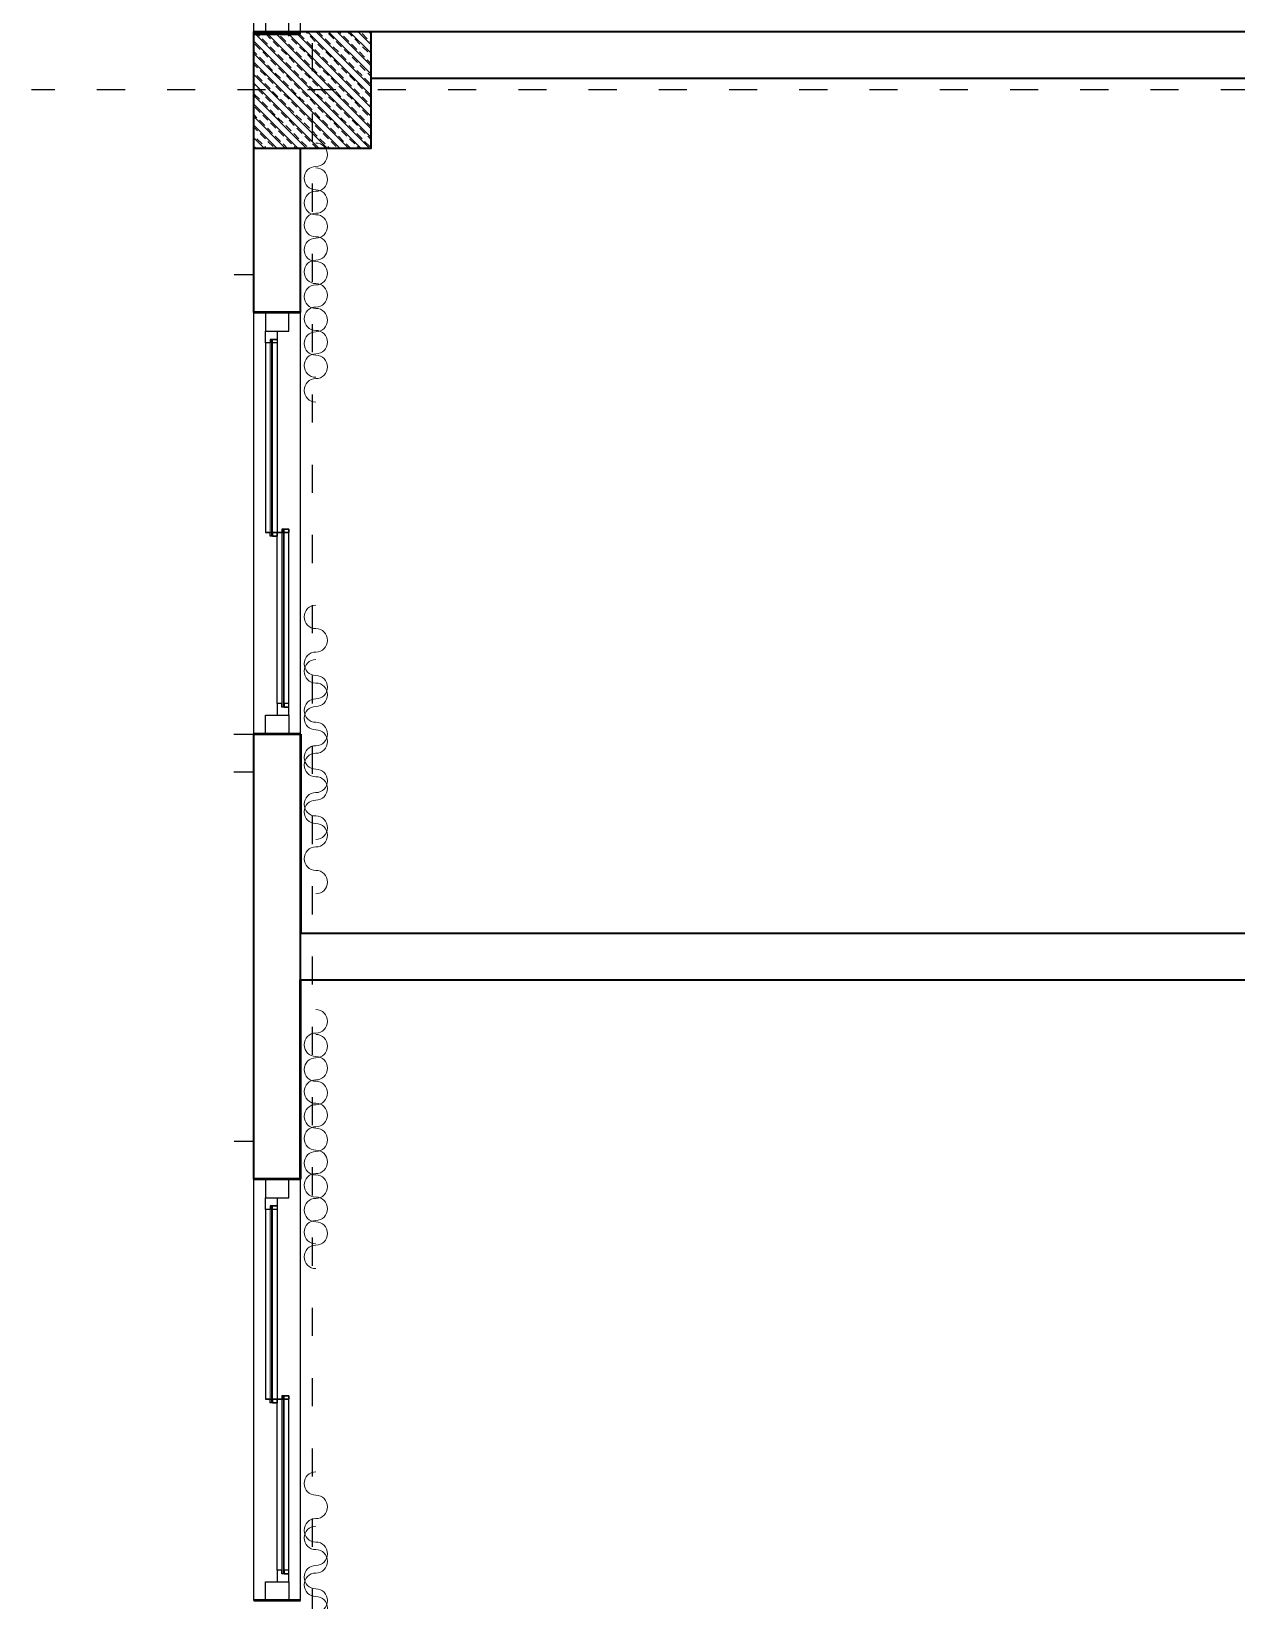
# Model space of a CAD drawing. Header units: millimetres. Extents: x 626118 to 667468, y 4481694 to 4492717.
# Drawn here: x 645955 to 646469, y 4484056 to 4484726 of the extents above; entities that cross this region are included whole.
import ezdxf

# ---------------------------------------------------------------- set-up
doc = ezdxf.new("R2010")
doc.units = ezdxf.units.MM
doc.linetypes.add('ACAD_ISO03W100', pattern=[30, 12, -18])
doc.linetypes.add('DUZ', pattern=[500, 500])
doc.layers.get('0').update_dxf_attribs({"color": 1, "linetype": 'DUZ'})
for name, color, linetype in [('AGAC', 116, 'Continuous'), ('KOLTAR_F', 145, 'Continuous'), ('PEN', 161, 'Continuous'), ('söve', 26, 'DUZ')]:
    doc.layers.add(name, color=color, linetype=linetype)
for name, color, linetype, lineweight in [('cam', 143, 'Continuous', 20), ('DUV', 220, 'Continuous', 50), ('DUVAR', 7, 'Continuous', 35), ('FE_PERDE', 205, 'Continuous', 15), ('gor25', 142, 'Continuous', 25), ('iç duvar', 7, 'Continuous', 50), ('KOLON_F', 3, 'Continuous', 35)]:
    doc.layers.add(name, color=color, linetype=linetype, lineweight=lineweight)
pattern_1 = [(135, (5151202.0106, 3824092.33), (-4.4901280605, -4.4901280605), []), (135, (5151202.0106, 3824096.8204), (-4.4901280605, -4.4901280605), [3.175, -1.5875])]

# ---------------------------------------------------------------- blocks, each defined once
blk = doc.blocks.new('GEN_BLOCK00601')
at = {"linetype": 'Continuous', "ltscale": 50}
for centre, start, end in [((50, 50), 0, 180), ((250, 50), 0, 180), ((450, 50), 0, 180), ((650, 50), 0, 180), ((850, 50), 0, 180), ((150, 50), 180, 0), ((350, 50), 180, 0), ((550, 50), 180, 0), ((750, 50), 180, 0), ((950, 50), 180, 0)]:
    blk.add_arc(centre, 50, start, end, dxfattribs=at)
for tag in ['Sfb', 'FLOOR']:
    blk.add_attdef(tag, (0, 0), '', height=1)

msp = doc.modelspace()

# ---------------------------------------------------------------- hatches: boundary and pattern name
at = {"layer": 'KOLTAR_F'}
h = msp.add_hatch(dxfattribs=at)
h.set_pattern_fill('ANSI33', color=256, angle=90, style=0)
h.set_pattern_definition([(135, (5150462.0106, 3824092.33), (-4.4901280605, -4.4901280605), []), (135, (5150462.0106, 3824096.8204), (-4.4901280605, -4.4901280605), [3.175, -1.5875])])
h.paths.add_polyline_path([(646049.54, 4484675.81), (646049.54, 4484725.81), (646099.54, 4484725.81), (646099.54, 4484675.81)])
h = msp.add_hatch(dxfattribs=at)
h.set_pattern_fill('ANSI33', color=256, angle=90, style=0)
h.set_pattern_definition(pattern_1)
h.paths.add_polyline_path([(646049.54, 4484675.81), (646049.54, 4484725.81), (646099.54, 4484725.81), (646099.54, 4484675.81)])
h = msp.add_hatch(dxfattribs=at)
h.set_pattern_fill('ANSI33', color=256, angle=90, style=0)
h.set_pattern_definition(pattern_1)
h.paths.add_polyline_path([(646049.54, 4484675.81), (646049.54, 4484725.81), (646099.54, 4484725.81), (646099.54, 4484675.81)])

# ---------------------------------------------------------------- linework, layer by layer
at = {"color": 232, "linetype": 'ACAD_ISO03W100'}
for p, q in [((646074.54, 4485860.81), (646074.54, 4482730.81)), ((649894.54, 4484700.81), (645954.54, 4484700.81))]:
    msp.add_line(p, q, dxfattribs=at)
at = {"layer": 'AGAC'}
for p, q in [((646049.54, 4484725.81), (646049.54, 4484904.82)), ((646069.54, 4484724.82), (646069.54, 4484904.82)), ((646049.54, 4484425.81), (646049.54, 4484605.81)), ((646049.54, 4484425.81), (646049.54, 4484605.81)), ((646049.54, 4484425.81), (646049.54, 4484605.81)), ((646069.54, 4484425.81), (646069.54, 4484605.81)), ((646069.54, 4484425.81), (646069.54, 4484605.81)), ((646069.54, 4484425.81), (646069.54, 4484605.81)), ((646049.54, 4484055.81), (646049.54, 4484235.81)), ((646049.54, 4484055.81), (646049.54, 4484235.81)), ((646049.54, 4484055.81), (646049.54, 4484235.81)), ((646069.54, 4484055.81), (646069.54, 4484235.81)), ((646069.54, 4484055.81), (646069.54, 4484235.81)), ((646069.54, 4484055.81), (646069.54, 4484235.81))]:
    msp.add_line(p, q, dxfattribs=at)
at = {"layer": 'cam'}
for p, q in [((646056.54, 4484594.31), (646056.54, 4484510.31)), ((646056.54, 4484594.31), (646056.54, 4484510.31)), ((646056.54, 4484594.31), (646056.54, 4484510.31)), ((646057.04, 4484594.31), (646057.04, 4484510.31)), ((646057.04, 4484594.31), (646057.04, 4484510.31)), ((646057.04, 4484594.31), (646057.04, 4484510.31)), ((646057.54, 4484594.31), (646057.54, 4484510.31)), ((646057.54, 4484594.31), (646057.54, 4484510.31)), ((646057.54, 4484594.31), (646057.54, 4484510.31)), ((646061.54, 4484437.31), (646061.54, 4484513.31)), ((646061.54, 4484437.31), (646061.54, 4484513.31)), ((646061.54, 4484437.31), (646061.54, 4484513.31)), ((646062.04, 4484437.31), (646062.04, 4484513.31)), ((646062.04, 4484437.31), (646062.04, 4484513.31)), ((646062.04, 4484437.31), (646062.04, 4484513.31)), ((646062.54, 4484437.31), (646062.54, 4484513.31)), ((646062.54, 4484437.31), (646062.54, 4484513.31)), ((646062.54, 4484437.31), (646062.54, 4484513.31)), ((646056.54, 4484224.31), (646056.54, 4484140.31)), ((646056.54, 4484224.31), (646056.54, 4484140.31)), ((646056.54, 4484224.31), (646056.54, 4484140.31)), ((646057.04, 4484224.31), (646057.04, 4484140.31)), ((646057.04, 4484224.31), (646057.04, 4484140.31)), ((646057.04, 4484224.31), (646057.04, 4484140.31)), ((646057.54, 4484224.31), (646057.54, 4484140.31)), ((646057.54, 4484224.31), (646057.54, 4484140.31)), ((646057.54, 4484224.31), (646057.54, 4484140.31)), ((646061.54, 4484067.31), (646061.54, 4484143.31)), ((646061.54, 4484067.31), (646061.54, 4484143.31)), ((646061.54, 4484067.31), (646061.54, 4484143.31)), ((646062.04, 4484067.31), (646062.04, 4484143.31)), ((646062.04, 4484067.31), (646062.04, 4484143.31)), ((646062.04, 4484067.31), (646062.04, 4484143.31)), ((646062.54, 4484067.31), (646062.54, 4484143.31)), ((646062.54, 4484067.31), (646062.54, 4484143.31)), ((646062.54, 4484067.31), (646062.54, 4484143.31))]:
    msp.add_line(p, q, dxfattribs=at)
at = {"layer": 'DUV'}
for p, q in [((646049.54, 4484724.82), (646069.54, 4484724.82)), ((646069.54, 4484605.81), (646049.54, 4484605.81)), ((646069.54, 4484605.81), (646049.54, 4484605.81)), ((646069.54, 4484605.81), (646049.54, 4484605.81)), ((646069.54, 4484605.81), (646049.54, 4484605.81)), ((646069.54, 4484605.81), (646049.54, 4484605.81)), ((646069.54, 4484425.81), (646049.54, 4484425.81)), ((646069.54, 4484425.81), (646049.54, 4484425.81)), ((646069.54, 4484425.81), (646049.54, 4484425.81)), ((646069.54, 4484425.81), (646049.54, 4484425.81)), ((646069.54, 4484425.81), (646049.54, 4484425.81)), ((646069.54, 4484425.81), (646069.54, 4484340.81)), ((646069.54, 4484235.81), (646069.54, 4484320.81)), ((646069.54, 4484235.81), (646049.54, 4484235.81)), ((646069.54, 4484235.81), (646049.54, 4484235.81)), ((646069.54, 4484235.81), (646049.54, 4484235.81)), ((646069.54, 4484235.81), (646049.54, 4484235.81)), ((646069.54, 4484235.81), (646049.54, 4484235.81)), ((646069.54, 4484235.81), (646049.54, 4484235.81)), ((646069.54, 4484235.81), (646049.54, 4484235.81)), ((646069.54, 4484055.81), (646049.54, 4484055.81)), ((646069.54, 4484055.81), (646049.54, 4484055.81)), ((646069.54, 4484055.81), (646049.54, 4484055.81)), ((646069.54, 4484055.81), (646049.54, 4484055.81)), ((646069.54, 4484055.81), (646049.54, 4484055.81)), ((646069.54, 4484055.81), (646049.54, 4484055.81)), ((646069.54, 4484055.81), (646049.54, 4484055.81))]:
    msp.add_line(p, q, dxfattribs=at)
at = {"layer": 'DUVAR'}
for p, q in [((646099.54, 4484725.81), (646569.54, 4484725.81)), ((646099.54, 4484725.81), (646569.54, 4484725.81)), ((646099.54, 4484725.81), (646569.54, 4484725.81)), ((646049.54, 4484724.82), (646069.54, 4484724.82)), ((646099.54, 4484705.81), (646569.54, 4484705.81)), ((646099.54, 4484705.81), (646569.54, 4484705.81)), ((646099.54, 4484705.81), (646569.54, 4484705.81)), ((646049.54, 4484605.81), (646049.54, 4484675.81)), ((646069.54, 4484605.81), (646069.54, 4484675.81)), ((646069.54, 4484605.81), (646049.54, 4484605.81)), ((646069.54, 4484605.81), (646049.54, 4484605.81)), ((646069.54, 4484605.81), (646049.54, 4484605.81)), ((646069.54, 4484425.81), (646049.54, 4484425.81)), ((646049.54, 4484235.81), (646049.54, 4484425.81)), ((646069.54, 4484425.81), (646049.54, 4484425.81)), ((646069.54, 4484425.81), (646049.54, 4484425.81)), ((646069.54, 4484235.81), (646069.54, 4484425.81)), ((646069.54, 4484340.81), (646069.54, 4484425.81)), ((646069.54, 4484340.81), (646569.54, 4484340.81)), ((646069.54, 4484320.81), (646569.54, 4484320.81)), ((646069.54, 4484320.81), (646069.54, 4484235.81)), ((646069.54, 4484235.81), (646049.54, 4484235.81)), ((646069.54, 4484235.81), (646049.54, 4484235.81)), ((646069.54, 4484235.81), (646049.54, 4484235.81)), ((646069.54, 4484055.81), (646049.54, 4484055.81)), ((646069.54, 4484055.81), (646049.54, 4484055.81)), ((646069.54, 4484055.81), (646049.54, 4484055.81))]:
    msp.add_line(p, q, dxfattribs=at)
at = {"layer": 'gor25'}
for p, q in [((646054.54, 4484592.81), (646054.54, 4484511.81)), ((646054.54, 4484592.81), (646054.54, 4484511.81)), ((646054.54, 4484592.81), (646054.54, 4484511.81)), ((646059.54, 4484592.81), (646059.54, 4484511.81)), ((646059.54, 4484592.81), (646059.54, 4484511.81)), ((646059.54, 4484592.81), (646059.54, 4484511.81)), ((646059.54, 4484438.81), (646059.54, 4484511.81)), ((646059.54, 4484438.81), (646059.54, 4484511.81)), ((646059.54, 4484438.81), (646059.54, 4484511.81)), ((646064.54, 4484438.81), (646064.54, 4484511.81)), ((646064.54, 4484438.81), (646064.54, 4484511.81)), ((646064.54, 4484438.81), (646064.54, 4484511.81)), ((646054.54, 4484222.81), (646054.54, 4484141.81)), ((646054.54, 4484222.81), (646054.54, 4484141.81)), ((646054.54, 4484222.81), (646054.54, 4484141.81)), ((646059.54, 4484222.81), (646059.54, 4484141.81)), ((646059.54, 4484222.81), (646059.54, 4484141.81)), ((646059.54, 4484222.81), (646059.54, 4484141.81)), ((646059.54, 4484068.81), (646059.54, 4484141.81)), ((646059.54, 4484068.81), (646059.54, 4484141.81)), ((646059.54, 4484068.81), (646059.54, 4484141.81)), ((646064.54, 4484068.81), (646064.54, 4484141.81)), ((646064.54, 4484068.81), (646064.54, 4484141.81)), ((646064.54, 4484068.81), (646064.54, 4484141.81))]:
    msp.add_line(p, q, dxfattribs=at)
at = {"layer": 'iç duvar', "color": 7, "lineweight": 18}
for p, q in [((646049.54, 4484605.81), (646049.54, 4484675.81)), ((646069.54, 4484605.81), (646069.54, 4484675.81)), ((646069.54, 4484605.81), (646069.54, 4484675.81)), ((646049.54, 4484235.81), (646049.54, 4484425.81)), ((646049.54, 4484235.81), (646049.54, 4484425.81)), ((646069.54, 4484235.81), (646069.54, 4484425.81))]:
    msp.add_line(p, q, dxfattribs=at)
at = {"layer": 'KOLON_F'}
msp.add_lwpolyline([(646049.54, 4484675.81), (646049.54, 4484725.81), (646099.54, 4484725.81), (646099.54, 4484675.81)], close=True, dxfattribs=at)
msp.add_lwpolyline([(646049.54, 4484675.81), (646049.54, 4484725.81), (646099.54, 4484725.81), (646099.54, 4484675.81)], close=True, dxfattribs=at)
msp.add_lwpolyline([(646049.54, 4484675.81), (646049.54, 4484725.81), (646099.54, 4484725.81), (646099.54, 4484675.81)], close=True, dxfattribs=at)
at = {"layer": 'PEN'}
for points in [[(646064.54, 4484732.82), (646064.54, 4484732.82), (646054.54, 4484732.82), (646054.54, 4484725.81), (646054.54, 4484725.81), (646064.54, 4484725.81), (646064.54, 4484725.81), (646064.54, 4484725.81), (646064.54, 4484732.82)], [(646064.54, 4484732.82), (646064.54, 4484732.82), (646054.54, 4484732.82), (646054.54, 4484725.81), (646054.54, 4484725.81), (646064.54, 4484725.81), (646064.54, 4484725.81), (646064.54, 4484725.81), (646064.54, 4484732.82)], [(646064.54, 4484732.82), (646064.54, 4484732.82), (646054.54, 4484732.82), (646054.54, 4484724.82), (646054.54, 4484724.82), (646064.54, 4484724.82), (646064.54, 4484724.82), (646064.54, 4484724.82), (646064.54, 4484732.82)], [(646054.54, 4484597.81), (646054.54, 4484597.81), (646064.54, 4484597.81), (646064.54, 4484605.81), (646064.54, 4484605.81), (646054.54, 4484605.81), (646054.54, 4484605.81), (646054.54, 4484605.81), (646054.54, 4484597.81)], [(646054.54, 4484597.81), (646054.54, 4484597.81), (646064.54, 4484597.81), (646064.54, 4484605.81), (646064.54, 4484605.81), (646054.54, 4484605.81), (646054.54, 4484605.81), (646054.54, 4484605.81), (646054.54, 4484597.81)], [(646054.54, 4484597.81), (646054.54, 4484597.81), (646064.54, 4484597.81), (646064.54, 4484605.81), (646064.54, 4484605.81), (646054.54, 4484605.81), (646054.54, 4484605.81), (646054.54, 4484605.81), (646054.54, 4484597.81)], [(646054.54, 4484597.81), (646054.54, 4484597.81), (646059.54, 4484597.81), (646059.54, 4484594.31), (646057.54, 4484594.31), (646056.54, 4484594.31), (646056.54, 4484592.81), (646054.54, 4484592.81), (646054.54, 4484597.81)], [(646054.54, 4484597.81), (646054.54, 4484597.81), (646059.54, 4484597.81), (646059.54, 4484594.31), (646057.54, 4484594.31), (646056.54, 4484594.31), (646056.54, 4484592.81), (646054.54, 4484592.81), (646054.54, 4484597.81)], [(646054.54, 4484597.81), (646054.54, 4484597.81), (646059.54, 4484597.81), (646059.54, 4484594.31), (646057.54, 4484594.31), (646056.54, 4484594.31), (646056.54, 4484592.81), (646054.54, 4484592.81), (646054.54, 4484597.81)], [(646059.54, 4484594.31), (646059.54, 4484592.81), (646057.54, 4484592.81), (646057.54, 4484594.31)], [(646059.54, 4484594.31), (646059.54, 4484592.81), (646057.54, 4484592.81), (646057.54, 4484594.31)], [(646059.54, 4484594.31), (646059.54, 4484592.81), (646057.54, 4484592.81), (646057.54, 4484594.31)], [(646054.54, 4484511.81), (646054.54, 4484511.81), (646059.54, 4484511.81), (646059.54, 4484510.31), (646057.54, 4484510.31), (646056.54, 4484510.31), (646056.54, 4484511.81), (646054.54, 4484511.81), (646054.54, 4484511.81)], [(646054.54, 4484511.81), (646054.54, 4484511.81), (646059.54, 4484511.81), (646059.54, 4484510.31), (646057.54, 4484510.31), (646056.54, 4484510.31), (646056.54, 4484511.81), (646054.54, 4484511.81), (646054.54, 4484511.81)], [(646054.54, 4484511.81), (646054.54, 4484511.81), (646059.54, 4484511.81), (646059.54, 4484510.31), (646057.54, 4484510.31), (646056.54, 4484510.31), (646056.54, 4484511.81), (646054.54, 4484511.81), (646054.54, 4484511.81)], [(646059.54, 4484510.31), (646059.54, 4484511.81), (646057.54, 4484511.81), (646057.54, 4484510.31)], [(646059.54, 4484510.31), (646059.54, 4484511.81), (646057.54, 4484511.81), (646057.54, 4484510.31)], [(646059.54, 4484510.31), (646059.54, 4484511.81), (646057.54, 4484511.81), (646057.54, 4484510.31)], [(646059.54, 4484511.81), (646059.54, 4484511.81), (646064.54, 4484511.81), (646064.54, 4484513.31), (646062.54, 4484513.31), (646061.54, 4484513.31), (646061.54, 4484511.81), (646059.54, 4484511.81), (646059.54, 4484511.81)], [(646059.54, 4484511.81), (646059.54, 4484511.81), (646064.54, 4484511.81), (646064.54, 4484513.31), (646062.54, 4484513.31), (646061.54, 4484513.31), (646061.54, 4484511.81), (646059.54, 4484511.81), (646059.54, 4484511.81)], [(646059.54, 4484511.81), (646059.54, 4484511.81), (646064.54, 4484511.81), (646064.54, 4484513.31), (646062.54, 4484513.31), (646061.54, 4484513.31), (646061.54, 4484511.81), (646059.54, 4484511.81), (646059.54, 4484511.81)], [(646064.54, 4484513.31), (646064.54, 4484511.81), (646062.54, 4484511.81), (646062.54, 4484513.31)], [(646064.54, 4484513.31), (646064.54, 4484511.81), (646062.54, 4484511.81), (646062.54, 4484513.31)], [(646064.54, 4484513.31), (646064.54, 4484511.81), (646062.54, 4484511.81), (646062.54, 4484513.31)], [(646059.54, 4484433.81), (646059.54, 4484433.81), (646064.54, 4484433.81), (646064.54, 4484437.31), (646062.54, 4484437.31), (646061.54, 4484437.31), (646061.54, 4484438.81), (646059.54, 4484438.81), (646059.54, 4484433.81)], [(646059.54, 4484433.81), (646059.54, 4484433.81), (646064.54, 4484433.81), (646064.54, 4484437.31), (646062.54, 4484437.31), (646061.54, 4484437.31), (646061.54, 4484438.81), (646059.54, 4484438.81), (646059.54, 4484433.81)], [(646059.54, 4484433.81), (646059.54, 4484433.81), (646064.54, 4484433.81), (646064.54, 4484437.31), (646062.54, 4484437.31), (646061.54, 4484437.31), (646061.54, 4484438.81), (646059.54, 4484438.81), (646059.54, 4484433.81)], [(646064.54, 4484437.31), (646064.54, 4484438.81), (646062.54, 4484438.81), (646062.54, 4484437.31)], [(646064.54, 4484437.31), (646064.54, 4484438.81), (646062.54, 4484438.81), (646062.54, 4484437.31)], [(646064.54, 4484437.31), (646064.54, 4484438.81), (646062.54, 4484438.81), (646062.54, 4484437.31)], [(646054.54, 4484433.81), (646054.54, 4484433.81), (646064.54, 4484433.81), (646064.54, 4484425.81), (646064.54, 4484425.81), (646054.54, 4484425.81), (646054.54, 4484425.81), (646054.54, 4484425.81), (646054.54, 4484433.81)], [(646054.54, 4484433.81), (646054.54, 4484433.81), (646064.54, 4484433.81), (646064.54, 4484425.81), (646064.54, 4484425.81), (646054.54, 4484425.81), (646054.54, 4484425.81), (646054.54, 4484425.81), (646054.54, 4484433.81)], [(646054.54, 4484433.81), (646054.54, 4484433.81), (646064.54, 4484433.81), (646064.54, 4484425.81), (646064.54, 4484425.81), (646054.54, 4484425.81), (646054.54, 4484425.81), (646054.54, 4484425.81), (646054.54, 4484433.81)], [(646054.54, 4484227.81), (646054.54, 4484227.81), (646064.54, 4484227.81), (646064.54, 4484235.81), (646064.54, 4484235.81), (646054.54, 4484235.81), (646054.54, 4484235.81), (646054.54, 4484235.81), (646054.54, 4484227.81)], [(646054.54, 4484227.81), (646054.54, 4484227.81), (646064.54, 4484227.81), (646064.54, 4484235.81), (646064.54, 4484235.81), (646054.54, 4484235.81), (646054.54, 4484235.81), (646054.54, 4484235.81), (646054.54, 4484227.81)], [(646054.54, 4484227.81), (646054.54, 4484227.81), (646064.54, 4484227.81), (646064.54, 4484235.81), (646064.54, 4484235.81), (646054.54, 4484235.81), (646054.54, 4484235.81), (646054.54, 4484235.81), (646054.54, 4484227.81)], [(646054.54, 4484227.81), (646054.54, 4484227.81), (646059.54, 4484227.81), (646059.54, 4484224.31), (646057.54, 4484224.31), (646056.54, 4484224.31), (646056.54, 4484222.81), (646054.54, 4484222.81), (646054.54, 4484227.81)], [(646054.54, 4484227.81), (646054.54, 4484227.81), (646059.54, 4484227.81), (646059.54, 4484224.31), (646057.54, 4484224.31), (646056.54, 4484224.31), (646056.54, 4484222.81), (646054.54, 4484222.81), (646054.54, 4484227.81)], [(646054.54, 4484227.81), (646054.54, 4484227.81), (646059.54, 4484227.81), (646059.54, 4484224.31), (646057.54, 4484224.31), (646056.54, 4484224.31), (646056.54, 4484222.81), (646054.54, 4484222.81), (646054.54, 4484227.81)], [(646059.54, 4484224.31), (646059.54, 4484222.81), (646057.54, 4484222.81), (646057.54, 4484224.31)], [(646059.54, 4484224.31), (646059.54, 4484222.81), (646057.54, 4484222.81), (646057.54, 4484224.31)], [(646059.54, 4484224.31), (646059.54, 4484222.81), (646057.54, 4484222.81), (646057.54, 4484224.31)], [(646059.54, 4484141.81), (646059.54, 4484141.81), (646064.54, 4484141.81), (646064.54, 4484143.31), (646062.54, 4484143.31), (646061.54, 4484143.31), (646061.54, 4484141.81), (646059.54, 4484141.81), (646059.54, 4484141.81)], [(646059.54, 4484141.81), (646059.54, 4484141.81), (646064.54, 4484141.81), (646064.54, 4484143.31), (646062.54, 4484143.31), (646061.54, 4484143.31), (646061.54, 4484141.81), (646059.54, 4484141.81), (646059.54, 4484141.81)], [(646059.54, 4484141.81), (646059.54, 4484141.81), (646064.54, 4484141.81), (646064.54, 4484143.31), (646062.54, 4484143.31), (646061.54, 4484143.31), (646061.54, 4484141.81), (646059.54, 4484141.81), (646059.54, 4484141.81)], [(646064.54, 4484143.31), (646064.54, 4484141.81), (646062.54, 4484141.81), (646062.54, 4484143.31)], [(646064.54, 4484143.31), (646064.54, 4484141.81), (646062.54, 4484141.81), (646062.54, 4484143.31)], [(646064.54, 4484143.31), (646064.54, 4484141.81), (646062.54, 4484141.81), (646062.54, 4484143.31)], [(646054.54, 4484141.81), (646054.54, 4484141.81), (646059.54, 4484141.81), (646059.54, 4484140.31), (646057.54, 4484140.31), (646056.54, 4484140.31), (646056.54, 4484141.81), (646054.54, 4484141.81), (646054.54, 4484141.81)], [(646054.54, 4484141.81), (646054.54, 4484141.81), (646059.54, 4484141.81), (646059.54, 4484140.31), (646057.54, 4484140.31), (646056.54, 4484140.31), (646056.54, 4484141.81), (646054.54, 4484141.81), (646054.54, 4484141.81)], [(646054.54, 4484141.81), (646054.54, 4484141.81), (646059.54, 4484141.81), (646059.54, 4484140.31), (646057.54, 4484140.31), (646056.54, 4484140.31), (646056.54, 4484141.81), (646054.54, 4484141.81), (646054.54, 4484141.81)], [(646059.54, 4484140.31), (646059.54, 4484141.81), (646057.54, 4484141.81), (646057.54, 4484140.31)], [(646059.54, 4484140.31), (646059.54, 4484141.81), (646057.54, 4484141.81), (646057.54, 4484140.31)], [(646059.54, 4484140.31), (646059.54, 4484141.81), (646057.54, 4484141.81), (646057.54, 4484140.31)], [(646059.54, 4484063.81), (646059.54, 4484063.81), (646064.54, 4484063.81), (646064.54, 4484067.31), (646062.54, 4484067.31), (646061.54, 4484067.31), (646061.54, 4484068.81), (646059.54, 4484068.81), (646059.54, 4484063.81)], [(646059.54, 4484063.81), (646059.54, 4484063.81), (646064.54, 4484063.81), (646064.54, 4484067.31), (646062.54, 4484067.31), (646061.54, 4484067.31), (646061.54, 4484068.81), (646059.54, 4484068.81), (646059.54, 4484063.81)], [(646059.54, 4484063.81), (646059.54, 4484063.81), (646064.54, 4484063.81), (646064.54, 4484067.31), (646062.54, 4484067.31), (646061.54, 4484067.31), (646061.54, 4484068.81), (646059.54, 4484068.81), (646059.54, 4484063.81)], [(646064.54, 4484067.31), (646064.54, 4484068.81), (646062.54, 4484068.81), (646062.54, 4484067.31)], [(646064.54, 4484067.31), (646064.54, 4484068.81), (646062.54, 4484068.81), (646062.54, 4484067.31)], [(646064.54, 4484067.31), (646064.54, 4484068.81), (646062.54, 4484068.81), (646062.54, 4484067.31)], [(646054.54, 4484063.81), (646054.54, 4484063.81), (646064.54, 4484063.81), (646064.54, 4484055.81), (646064.54, 4484055.81), (646054.54, 4484055.81), (646054.54, 4484055.81), (646054.54, 4484055.81), (646054.54, 4484063.81)], [(646054.54, 4484063.81), (646054.54, 4484063.81), (646064.54, 4484063.81), (646064.54, 4484055.81), (646064.54, 4484055.81), (646054.54, 4484055.81), (646054.54, 4484055.81), (646054.54, 4484055.81), (646054.54, 4484063.81)], [(646054.54, 4484063.81), (646054.54, 4484063.81), (646064.54, 4484063.81), (646064.54, 4484055.81), (646064.54, 4484055.81), (646054.54, 4484055.81), (646054.54, 4484055.81), (646054.54, 4484055.81), (646054.54, 4484063.81)]]:
    msp.add_lwpolyline(points, close=True, dxfattribs=at)
at = {"layer": 'söve'}
for p, q in [((646041.17, 4484621.94), (646049.54, 4484621.94)), ((646041.17, 4484621.94), (646049.54, 4484621.94)), ((646040.96, 4484425.81), (646049.54, 4484425.81)), ((646040.96, 4484425.81), (646049.54, 4484425.81)), ((646040.96, 4484409.68), (646049.54, 4484409.68)), ((646040.96, 4484409.68), (646049.54, 4484409.68)), ((646041.17, 4484251.94), (646049.54, 4484251.94))]:
    msp.add_line(p, q, dxfattribs=at)

# ---------------------------------------------------------------- block references
at = {"layer": 'FE_PERDE', "extrusion": (0, 0, -1), "yscale": 0.10000020265579, "zscale": -0.10000020265579}
for p, xscale, rotation in [((-646071.04, 4484678.13), -0.10000020265579, 90), ((-646071.04, 4484678.13), -0.10000020265579, 90), ((-646071.04, 4484357.58), 0.10000020265579, 90.00000000000001), ((-646071.04, 4484308.13), -0.10000020265579, 90), ((-646071.04, 4483987.58), 0.10000020265579, 90), ((-646071.04, 4483987.58), 0.10000020265579, 90.00000000000001)]:
    msp.add_blockref('GEN_BLOCK00601', p, dxfattribs=dict(at, xscale=xscale, rotation=rotation))
at = {"layer": 'FE_PERDE', "yscale": 0.10000020265579, "zscale": 0.10000020265579, "rotation": 270}
for p, xscale in [((646071.04, 4484667.55), 0.10000020265579), ((646071.04, 4484380.81), -0.10000020265579), ((646071.04, 4484380.81), -0.10000020265579), ((646071.04, 4484297.55), 0.10000020265579), ((646071.04, 4484297.55), 0.10000020265579), ((646071.04, 4484010.81), -0.10000020265579)]:
    msp.add_blockref('GEN_BLOCK00601', p, dxfattribs=dict(at, xscale=xscale))

doc.saveas('drawing.dxf')
